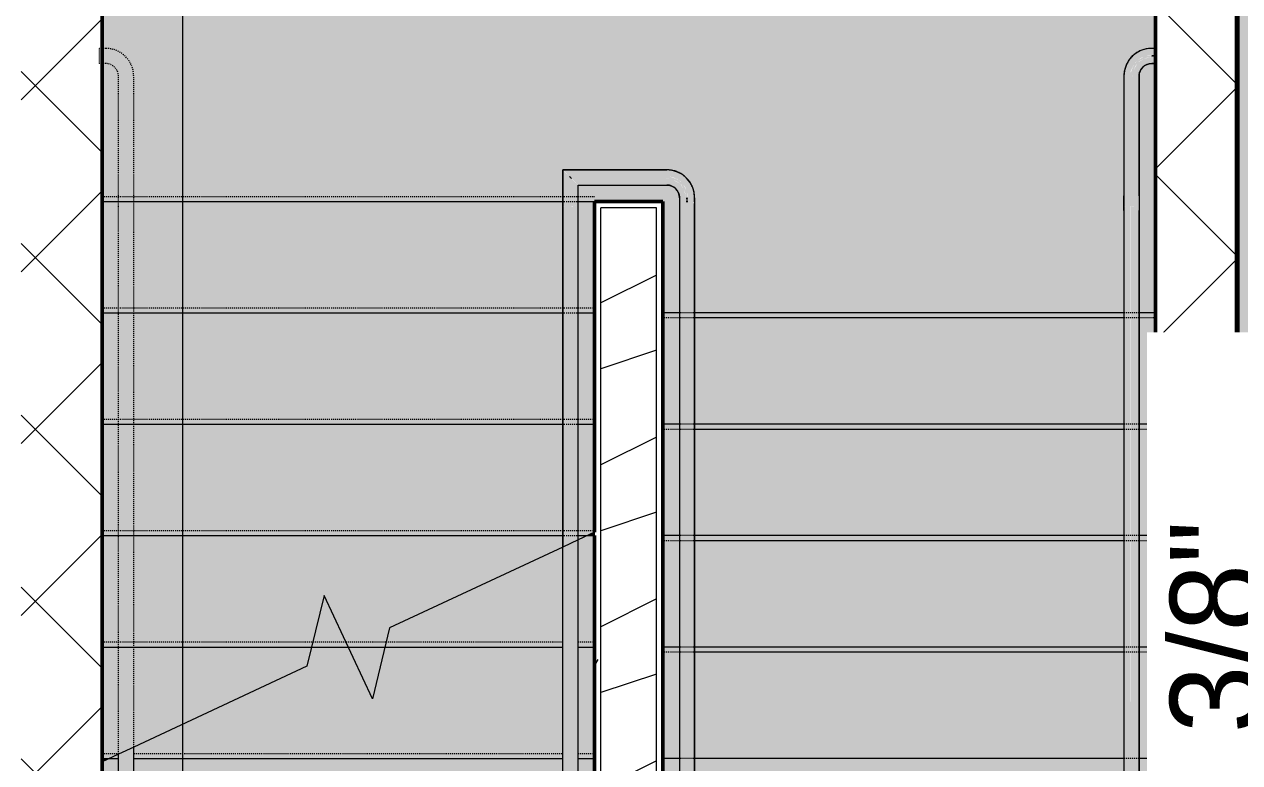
# Model space of a CAD drawing. Header units: inches. Extents: x -4218 to -1814, y 9706 to 12426.
# Drawn here: x -2640 to -2520, y 11973.8 to 12046.7 of the extents above; entities that cross this region are included whole.
import ezdxf

# ---------------------------------------------------------------- set-up
doc = ezdxf.new("R2010")
doc.units = ezdxf.units.IN
doc.header["$MEASUREMENT"] = 0
doc.linetypes.add('Overhead 1_16_', pattern=[0.101562, 0.0625, -0.039062])
for name, color, linetype, lineweight in [('0-1', 7, 'Continuous', 5), ('0-5', 7, 'Continuous', 9), ('A-ANNO-DIMS', 211, 'Continuous', 9), ('A-ANNO-DIMS-96', 211, 'Continuous', 9), ('A-FLOR-HRAL-1', 7, 'Continuous', 9), ('A-FLOR-HRAL-4', 7, 'Overhead 1_16_', 9), ('A-WALL', 113, 'Continuous', 13), ('A-WALL-11', 113, 'Continuous', 50), ('A-WALL-3', 250, 'Continuous', 50), ('A-WALL-4', 10, 'Continuous', 13), ('A-WALL-PATT-1', 7, 'Continuous', 9), ('A-WALL-PATT-2', 53, 'Continuous', 9), ('A-WALL-PATT-5', 45, 'Continuous', 9), ('A-WALL-PATT-6', 111, 'Continuous', 9), ('I-WALL-1', 250, 'Continuous', 50), ('S-STRS-1', 41, 'Continuous', 5), ('S-STRS-2', 21, 'Continuous', 5), ('S-STRS-3', 7, 'Continuous', 9), ('S-STRS-4', 7, 'Overhead 1_16_', 9), ('S-STRS-MBND-1', 7, 'Overhead 1_16_', 9), ('S-STRS-MBND-2', 7, 'Continuous', 9)]:
    doc.layers.add(name, color=color, linetype=linetype, lineweight=lineweight)
doc.styles.add('Century Gothic', font='ufonts.com_century-gothic.ttf', dxfattribs={"height": 9})
doc.dimstyles.new('OD__1_8__Tol__', dxfattribs={"dimscale": 12, "dimtxt": 9.397514, "dimasz": 1, "dimexe": 0.75, "dimexo": 0.5, "dimgap": 0.125, "dimtad": 1, "dimdec": 3, "dimrnd": 0.125, "dimzin": 3, "dimdsep": 46, "dimlunit": 4, "dimtxsty": 'Century Gothic', "dimblk1": 'OBLIQUE', "dimblk2": 'OBLIQUE', "dimsah": 1, "dimcen": 0.09, "dimdle": 0.75, "dimazin": 0, "dimtfac": 1, "dimtdec": 4, "dimtix": 1, "dimtmove": 0, "dimatfit": 3, "dimfxl": 1, "dimtvp": 1, "dimtfill": 1, "dimfrac": 2, "dimtolj": 1, "dimtzin": 0, "dimarcsym": 2})
pattern_1 = [(45, (0, 0), (-8.485281, 8.485281), []), (135, (0, 0), (-8.485281, -8.485281), [])]
pattern_2 = [(0, (0, 0), (30.72, 7.68), [1.267, -21.773, 1.267, -21.773, -122.88]), (0, (0, 0), (30.72, 7.68), [-46.08, 1.267, -44.813, 1.267, -21.773, -53.76]), (0, (0, 0), (30.72, 7.68), [-115.2, 1.267, -14.093, 1.267, -37.133]), (120, (11.52, 3.84), (-22.011075, 22.7643004), [1.267, -21.773, 1.267, -21.773, -122.88]), (120, (11.52, 3.84), (-22.011075, 22.7643004), [-46.08, 1.267, -44.813, 1.267, -21.773, -53.76]), (120, (11.52, 3.84), (-22.011075, 22.7643004), [-115.2, 1.267, -14.093, 1.267, -37.133]), (240, (15.36, 19.2), (-8.708925, -30.4443004), [1.267, -21.773, 1.267, -21.773, -122.88]), (240, (15.36, 19.2), (-8.708925, -30.4443004), [-46.08, 1.267, -44.813, 1.267, -21.773, -53.76]), (240, (15.36, 19.2), (-8.708925, -30.4443004), [-115.2, 1.267, -14.093, 1.267, -37.133])]

# ---------------------------------------------------------------- blocks, each defined once
blk = doc.blocks.new('Top Rail Type - Top Rail_Internal_-2384917-FLOOR PLAN - 2ND FLOOR')
at = {"layer": 'A-FLOR-HRAL-1'}
for points in [[(-2576.57, 12031.47), (-2576.57, 12031.66), (-2586.16, 12031.66), (-2585.98, 12031.47), (-2576.95, 12031.47)], [(-2585.98, 12029.76), (-2585.98, 12031.47), (-2586.16, 12031.62), (-2586.16, 12029.76), (-2586.07, 12029.76)], [(-2586.07, 12028.71), (-2585.7, 12028.76), (-2585.42, 12028.9), (-2585.32, 12029.1), (-2585.39, 12029.76), (-2586.82, 12029.76), (-2586.76, 12028.95), (-2586.6, 12028.82), (-2586.27, 12028.72), (-2586.17, 12028.71)], [(-2586.15, 11995.38), (-2586, 11995.46), (-2586, 12028.71), (-2585.32, 12028.72), (-2585.35, 12029), (-2585.54, 12028.82), (-2585.88, 12028.72), (-2586.27, 12028.72), (-2586.6, 12028.82), (-2586.8, 12029), (-2586.82, 12029.1), (-2586.8, 12028.71), (-2586.15, 12028.69), (-2586.15, 11995.77)], [(-2574.5, 12029.19), (-2574.49, 12029.56), (-2574.66, 12029.56), (-2574.65, 12029.19), (-2574.57, 12029.19)], [(-2574.5, 12018.18), (-2574.5, 12029.19), (-2574.65, 12029.15), (-2574.65, 12018.18), (-2574.57, 12018.19)], [(-2573.82, 11919.28), (-2573.85, 11919.67), (-2574.5, 11919.67), (-2574.5, 12018.18), (-2574.65, 12018.18), (-2574.65, 11919.67), (-2575.32, 11919.66), (-2575.3, 11919.38), (-2575.1, 11919.56), (-2574.77, 11919.66), (-2574.38, 11919.66), (-2574.04, 11919.56), (-2573.85, 11919.38)]]:
    blk.add_hatch(color=256, dxfattribs=at).paths.add_polyline_path(points, flags=0)
h = blk.add_hatch(color=256, dxfattribs=at)
h.paths.add_polyline_path([(-2574.66, 12029.56), (-2574.49, 12029.56), (-2574.52, 12030.1), (-2575.01, 12030.98), (-2575.03, 12030.99), (-2575.42, 12031.34), (-2575.57, 12031.39), (-2576.26, 12031.64), (-2576.57, 12031.64), (-2576.57, 12031.47), (-2575.77, 12031.26), (-2575.49, 12031.1), (-2575.32, 12030.98), (-2575.15, 12030.88), (-2574.88, 12030.35), (-2574.75, 12030.01), (-2574.72, 12029.81)], flags=0)
h.paths.add_polyline_path([(-2574.03, 12030.62), (-2574.59, 12031.46), (-2574.33, 12031.06), (-2574.1, 12030.71)], flags=0)
h.paths.add_polyline_path([(-2574.63, 12031.51), (-2575.08, 12031.84), (-2574.74, 12031.58)], flags=0)
for p, q in [((-2586.82, 12032.31), (-2586.82, 12029.76)), ((-2576.57, 12032.31), (-2586.82, 12032.31)), ((-2585.32, 12029.76), (-2585.32, 12030.81)), ((-2585.32, 12030.81), (-2576.57, 12030.81)), ((-2586.82, 12029.1), (-2586.82, 11995.07)), ((-2585.32, 11995.77), (-2585.32, 12029.1)), ((-2575.32, 12029.56), (-2575.32, 12029.17)), ((-2575.32, 12028.98), (-2575.32, 12017.8)), ((-2573.82, 12029.17), (-2573.82, 12029.56)), ((-2573.82, 12017.8), (-2573.82, 12028.98)), ((-2575.32, 12017.8), (-2575.32, 11919.28)), ((-2573.82, 11919.28), (-2573.82, 12017.8))]:
    blk.add_line(p, q, dxfattribs=at)
at = {"layer": 'A-FLOR-HRAL-1', "flags": 128}
for points in [[(-2573.82, 12029.56), (-2573.83, 12029.67), (-2573.83, 12029.78), (-2573.84, 12029.89), (-2573.86, 12030), (-2573.88, 12030.11), (-2573.9, 12030.22), (-2573.93, 12030.32), (-2573.96, 12030.43), (-2574, 12030.53), (-2574.04, 12030.64), (-2574.09, 12030.74), (-2574.13, 12030.83), (-2574.19, 12030.93), (-2574.24, 12031.03), (-2574.3, 12031.12), (-2574.37, 12031.21), (-2574.44, 12031.29), (-2574.51, 12031.38), (-2574.58, 12031.46), (-2574.66, 12031.54), (-2574.74, 12031.61), (-2574.82, 12031.68), (-2574.91, 12031.75), (-2575, 12031.82), (-2575.09, 12031.88), (-2575.18, 12031.94), (-2575.28, 12031.99), (-2575.38, 12032.04), (-2575.48, 12032.09), (-2575.58, 12032.13), (-2575.68, 12032.17), (-2575.79, 12032.2), (-2575.89, 12032.23), (-2576, 12032.25), (-2576.11, 12032.27), (-2576.22, 12032.29), (-2576.32, 12032.3), (-2576.43, 12032.31), (-2576.54, 12032.31), (-2576.57, 12032.31)], [(-2576.57, 12030.81), (-2576.52, 12030.81), (-2576.47, 12030.81), (-2576.42, 12030.81), (-2576.37, 12030.8), (-2576.33, 12030.79), (-2576.28, 12030.78), (-2576.23, 12030.77), (-2576.18, 12030.75), (-2576.13, 12030.73), (-2576.09, 12030.72), (-2576.04, 12030.7), (-2576, 12030.67), (-2575.95, 12030.65), (-2575.91, 12030.62), (-2575.87, 12030.6), (-2575.83, 12030.57), (-2575.79, 12030.54), (-2575.75, 12030.5), (-2575.71, 12030.47), (-2575.68, 12030.44), (-2575.64, 12030.4), (-2575.61, 12030.36), (-2575.58, 12030.32), (-2575.55, 12030.28), (-2575.52, 12030.24), (-2575.5, 12030.2), (-2575.47, 12030.15), (-2575.45, 12030.11), (-2575.43, 12030.06), (-2575.41, 12030.02), (-2575.39, 12029.97), (-2575.38, 12029.92), (-2575.36, 12029.87), (-2575.35, 12029.83), (-2575.34, 12029.78), (-2575.33, 12029.73), (-2575.33, 12029.68), (-2575.33, 12029.63), (-2575.32, 12029.58), (-2575.32, 12029.56)], [(-2586.82, 12029.76), (-2586.82, 12029.71), (-2586.82, 12029.66), (-2586.82, 12029.61), (-2586.82, 12029.56), (-2586.82, 12029.51), (-2586.82, 12029.46), (-2586.82, 12029.41), (-2586.82, 12029.36), (-2586.82, 12029.32), (-2586.82, 12029.27), (-2586.82, 12029.23), (-2586.82, 12029.18), (-2586.82, 12029.14), (-2586.82, 12029.1)], [(-2585.32, 12029.1), (-2585.32, 12029.14), (-2585.32, 12029.19), (-2585.32, 12029.23), (-2585.32, 12029.28), (-2585.32, 12029.32), (-2585.32, 12029.37), (-2585.32, 12029.42), (-2585.32, 12029.47), (-2585.32, 12029.52), (-2585.32, 12029.57), (-2585.32, 12029.62), (-2585.32, 12029.67), (-2585.32, 12029.72), (-2585.32, 12029.76)]]:
    blk.add_lwpolyline(points, dxfattribs=at)
at = {"layer": 'A-FLOR-HRAL-1'}
blk.add_open_spline([(-2585.98, 12031.47), (-2586, 12031.49), (-2586.03, 12031.52), (-2586.07, 12031.56), (-2586.12, 12031.61), (-2586.15, 12031.64), (-2586.17, 12031.66)], degree=3, knots=[0.46086968, 0.46086968, 0.46086968, 0.46086968, 0.47916667, 0.5, 0.52083333, 0.53913032, 0.53913032, 0.53913032, 0.53913032], dxfattribs=at)
blk.add_open_spline([(-2574.65, 12029.19), (-2574.63, 12029.19), (-2574.57, 12029.19), (-2574.52, 12029.19), (-2574.5, 12029.19)], degree=3, dxfattribs=at)
blk = doc.blocks.new('Top Rail Type - Top Rail_Internal_-V247-FLOOR PLAN - 2ND FLOOR')
at = {"layer": 'A-FLOR-HRAL-1'}
h = blk.add_hatch(color=256, dxfattribs=at)
h.paths.add_polyline_path([(-2583.7, 12030.81), (-2576.57, 12030.81), (-2576.57, 12031.47), (-2585.98, 12031.47), (-2585.32, 12030.81)], flags=0)
h.paths.add_polyline_path([(-2586.07, 12031.66), (-2576.57, 12031.66), (-2576.57, 12032.31), (-2586.82, 12032.31), (-2586.16, 12031.66)], flags=0)
h = blk.add_hatch(color=256, dxfattribs=at)
h.paths.add_polyline_path([(-2586.17, 12029.76), (-2586.16, 12029.76), (-2586.16, 12031.66), (-2586.82, 12032.27), (-2586.82, 12029.76), (-2586.21, 12029.76)], flags=0)
h.paths.add_polyline_path([(-2585.32, 12029.76), (-2585.32, 12030.81), (-2585.98, 12031.44), (-2585.98, 12029.76)], flags=0)
h = blk.add_hatch(color=256, dxfattribs=at)
h.paths.add_polyline_path([(-2573.82, 12029.56), (-2574.03, 12030.62), (-2574.63, 12031.51), (-2575.55, 12032.11), (-2576.57, 12032.31), (-2576.57, 12031.64), (-2576.04, 12031.62), (-2575.55, 12031.39), (-2575.55, 12031.43), (-2575.23, 12031.2), (-2574.77, 12030.64), (-2574.68, 12030.42), (-2574.49, 12029.98), (-2574.49, 12029.56), (-2573.96, 12029.56)], flags=0)
h.paths.add_polyline_path([(-2574.77, 12029.56), (-2574.66, 12029.56), (-2574.88, 12030.35), (-2575.22, 12030.92), (-2576.05, 12031.38), (-2576.28, 12031.41), (-2576.57, 12031.44), (-2576.57, 12030.81), (-2575.95, 12030.65), (-2575.49, 12030.19), (-2575.32, 12029.56)], flags=0)
h = blk.add_hatch(color=256, dxfattribs=at)
h.paths.add_polyline_path([(-2586.82, 11995.07), (-2586.15, 11995.38), (-2586.17, 12028.71), (-2586.82, 12028.69), (-2586.82, 11995.77)], flags=0)
h.paths.add_polyline_path([(-2586, 11995.46), (-2585.32, 11995.77), (-2585.32, 12028.71), (-2586, 12028.69), (-2586, 11995.77)], flags=0)
h = blk.add_hatch(color=256, dxfattribs=at)
h.paths.add_polyline_path([(-2575.32, 12029.19), (-2574.66, 12029.19), (-2574.66, 12029.56), (-2575.32, 12029.56)], flags=0)
h.paths.add_polyline_path([(-2574.38, 12029.19), (-2573.82, 12029.19), (-2573.82, 12029.56), (-2574.49, 12029.56), (-2574.48, 12029.19)], flags=0)
h = blk.add_hatch(color=256, dxfattribs=at)
h.paths.add_polyline_path([(-2574.65, 11919.67), (-2574.65, 12029.19), (-2575.32, 12029.19), (-2575.32, 11919.67), (-2574.66, 11919.67)], flags=0)
h.paths.add_polyline_path([(-2574.48, 11919.67), (-2573.82, 11919.67), (-2573.82, 12029.19), (-2574.5, 12029.19), (-2574.5, 11919.67)], flags=0)
for p, q in [((-2586.82, 12032.31), (-2576.57, 12032.31)), ((-2586.82, 12029.76), (-2586.82, 12032.31)), ((-2585.32, 12030.81), (-2576.57, 12030.81)), ((-2585.32, 12029.76), (-2585.32, 12030.81)), ((-2586.82, 12028.71), (-2586.82, 12029.76)), ((-2586.82, 11995.07), (-2586.82, 12028.71)), ((-2585.32, 12028.71), (-2585.32, 12029.76)), ((-2585.32, 11995.77), (-2585.32, 12028.71)), ((-2575.32, 12029.56), (-2575.32, 12029.19)), ((-2575.32, 12029.19), (-2575.32, 11919.67)), ((-2573.82, 12029.56), (-2573.82, 12029.19)), ((-2573.82, 12029.19), (-2573.82, 11919.67))]:
    blk.add_line(p, q, dxfattribs=at)
for radius in [2.75, 1.25]:
    blk.add_arc((-2576.57, 12029.56), radius, 360, 90, dxfattribs=at)
blk = doc.blocks.new('Top Rail Type - Top Rail_Internal_-V250-FLOOR PLAN - 2ND FLOOR')
at = {"layer": 'A-FLOR-HRAL-1'}
blk.add_hatch(color=256, dxfattribs=at).paths.add_polyline_path([(-2586.82, 11919.68), (-2586.15, 11919.68), (-2586.17, 11938.21), (-2585.97, 11938.19), (-2586, 11920.21), (-2585.98, 11919.68), (-2585.32, 11919.68), (-2585.32, 11995.77), (-2586.82, 11995.07), (-2586.82, 11928.15)], flags=0)
for p, q in [((-2585.32, 11995.77), (-2586.82, 11995.07)), ((-2586.82, 11919.68), (-2586.82, 11995.07)), ((-2585.32, 11919.68), (-2585.32, 11995.77))]:
    blk.add_line(p, q, dxfattribs=at)
at = {"layer": 'A-FLOR-HRAL-4'}
for p, q in [((-2586.82, 12032.31), (-2576.57, 12032.31)), ((-2586.82, 12029.77), (-2586.82, 12032.31)), ((-2585.32, 12030.81), (-2576.57, 12030.81)), ((-2585.32, 12029.77), (-2585.32, 12030.81)), ((-2586.82, 12028.7), (-2586.82, 12029.77)), ((-2586.82, 11995.07), (-2586.82, 12028.7)), ((-2585.32, 12028.7), (-2585.32, 12029.77)), ((-2585.32, 11995.77), (-2585.32, 12028.7)), ((-2575.32, 12029.56), (-2575.32, 12029.19)), ((-2575.32, 12029.19), (-2575.32, 11930.68)), ((-2573.82, 12029.56), (-2573.82, 12029.19)), ((-2573.82, 12029.19), (-2573.82, 11930.68))]:
    blk.add_line(p, q, dxfattribs=at)
for radius in [2.75, 1.25]:
    blk.add_arc((-2576.57, 12029.56), radius, 0, 90, dxfattribs=at)
blk = doc.blocks.new('Top Rail Type - Top Rail_Internal_-V251-FLOOR PLAN - 2ND FLOOR')
at = {"layer": 'A-FLOR-HRAL-1'}
blk.add_hatch(color=256, dxfattribs=at).paths.add_polyline_path([(-2630.05, 11919.68), (-2630.03, 11919.69), (-2630.05, 11938.21), (-2629.84, 11938.19), (-2629.87, 11920.21), (-2629.85, 11919.68), (-2629.2, 11919.68), (-2629.2, 11975.31), (-2630.7, 11974.61), (-2630.7, 11919.68), (-2630.07, 11919.68)], flags=0)
for p, q in [((-2629.2, 11975.31), (-2630.7, 11974.61)), ((-2629.2, 11919.68), (-2629.2, 11975.31)), ((-2630.7, 11919.68), (-2630.7, 11974.61))]:
    blk.add_line(p, q, dxfattribs=at)
at = {"layer": 'A-FLOR-HRAL-4'}
for p, q in [((-2632.57, 12042.81), (-2632.57, 12044.31)), ((-2631.95, 12044.31), (-2632.57, 12044.31)), ((-2631.95, 12042.81), (-2632.57, 12042.81)), ((-2630.7, 12029.77), (-2630.7, 12041.56)), ((-2629.2, 12029.77), (-2629.2, 12041.56)), ((-2630.7, 12028.7), (-2630.7, 12029.77)), ((-2630.7, 11974.61), (-2630.7, 12028.7)), ((-2629.2, 12028.7), (-2629.2, 12029.77)), ((-2629.2, 11975.31), (-2629.2, 12028.7))]:
    blk.add_line(p, q, dxfattribs=at)
for radius in [2.75, 1.25]:
    blk.add_arc((-2631.95, 12041.56), radius, 0, 90, dxfattribs=at)
blk = doc.blocks.new('Top Rail Type - Top Rail_Internal_-2372787-FLOOR PLAN - 2ND FLOOR')
at = {"layer": 'A-FLOR-HRAL-1'}
for points in [[(-2530.7, 12041.56), (-2530.61, 12041.56), (-2530.4, 12042.37), (-2530.29, 12042.59), (-2530.17, 12042.73), (-2529.95, 12043.02), (-2529.49, 12043.26), (-2529.14, 12043.39), (-2528.93, 12043.42), (-2528.7, 12043.51), (-2528.7, 12043.64), (-2529.23, 12043.62), (-2530.11, 12043.12), (-2530.12, 12043.1), (-2530.48, 12042.71), (-2530.51, 12042.59), (-2530.78, 12041.88), (-2530.78, 12041.56)], [(-2528.7, 12043.47), (-2528.32, 12043.51), (-2528.33, 12043.64), (-2528.7, 12043.64), (-2528.7, 12043.51)], [(-2530.7, 12029.76), (-2530.61, 12029.76), (-2530.61, 12041.56), (-2530.79, 12041.56), (-2530.79, 12029.76)], [(-2530.62, 12028.7), (-2530.6, 12028.71), (-2529.95, 12028.71), (-2529.97, 12029.76), (-2531.45, 12029.76), (-2531.41, 12028.71), (-2530.7, 12028.71)], [(-2531.45, 11919.28), (-2531.42, 11919.38), (-2531.23, 11919.56), (-2530.89, 11919.66), (-2530.5, 11919.66), (-2530.17, 11919.56), (-2529.97, 11919.38), (-2529.95, 11919.28), (-2529.97, 11919.67), (-2530.62, 11919.67), (-2530.62, 12028.7), (-2530.78, 12028.69), (-2530.78, 11919.67), (-2531.45, 11919.66), (-2531.45, 11919.38)]]:
    blk.add_hatch(color=256, dxfattribs=at).paths.add_polyline_path(points, flags=0)
for p, q in [((-2528.32, 12044.31), (-2528.7, 12044.31)), ((-2528.7, 12042.81), (-2528.32, 12042.81)), ((-2531.45, 12041.56), (-2531.45, 12029.76)), ((-2529.95, 12029.76), (-2529.95, 12041.56)), ((-2531.45, 12028.31), (-2531.45, 11919.28)), ((-2529.95, 11919.28), (-2529.95, 12028.31))]:
    blk.add_line(p, q, dxfattribs=at)
at = {"layer": 'A-FLOR-HRAL-1', "flags": 128}
for points in [[(-2528.7, 12044.31), (-2528.81, 12044.31), (-2528.92, 12044.31), (-2529.03, 12044.29), (-2529.14, 12044.28), (-2529.25, 12044.26), (-2529.35, 12044.24), (-2529.46, 12044.21), (-2529.56, 12044.17), (-2529.67, 12044.14), (-2529.77, 12044.1), (-2529.87, 12044.05), (-2529.97, 12044), (-2530.07, 12043.95), (-2530.16, 12043.89), (-2530.25, 12043.83), (-2530.34, 12043.77), (-2530.43, 12043.7), (-2530.51, 12043.63), (-2530.59, 12043.56), (-2530.67, 12043.48), (-2530.75, 12043.4), (-2530.82, 12043.32), (-2530.89, 12043.23), (-2530.95, 12043.14), (-2531.01, 12043.05), (-2531.07, 12042.96), (-2531.12, 12042.86), (-2531.17, 12042.76), (-2531.22, 12042.66), (-2531.26, 12042.56), (-2531.3, 12042.46), (-2531.33, 12042.35), (-2531.36, 12042.25), (-2531.39, 12042.14), (-2531.41, 12042.03), (-2531.43, 12041.92), (-2531.44, 12041.81), (-2531.45, 12041.7), (-2531.45, 12041.59), (-2531.45, 12041.56)], [(-2529.95, 12041.56), (-2529.95, 12041.61), (-2529.94, 12041.66), (-2529.94, 12041.71), (-2529.93, 12041.76), (-2529.92, 12041.81), (-2529.91, 12041.86), (-2529.9, 12041.91), (-2529.89, 12041.96), (-2529.87, 12042), (-2529.85, 12042.05), (-2529.83, 12042.1), (-2529.81, 12042.14), (-2529.78, 12042.19), (-2529.76, 12042.23), (-2529.73, 12042.27), (-2529.7, 12042.31), (-2529.67, 12042.35), (-2529.64, 12042.39), (-2529.6, 12042.43), (-2529.57, 12042.46), (-2529.53, 12042.5), (-2529.5, 12042.53), (-2529.46, 12042.56), (-2529.42, 12042.59), (-2529.37, 12042.62), (-2529.33, 12042.64), (-2529.29, 12042.67), (-2529.24, 12042.69), (-2529.2, 12042.71), (-2529.15, 12042.73), (-2529.1, 12042.75), (-2529.06, 12042.76), (-2529.01, 12042.78), (-2528.96, 12042.79), (-2528.91, 12042.8), (-2528.86, 12042.8), (-2528.81, 12042.81), (-2528.76, 12042.81), (-2528.71, 12042.81), (-2528.7, 12042.81)], [(-2531.45, 12028.31), (-2531.45, 12028.41), (-2531.45, 12028.5), (-2531.45, 12028.6), (-2531.45, 12028.7), (-2531.45, 12028.81), (-2531.45, 12028.91), (-2531.45, 12029.01), (-2531.45, 12029.12), (-2531.45, 12029.23), (-2531.45, 12029.34), (-2531.45, 12029.45), (-2531.45, 12029.56), (-2531.45, 12029.67), (-2531.45, 12029.76)], [(-2529.95, 12029.76), (-2529.95, 12029.65), (-2529.95, 12029.54), (-2529.95, 12029.43), (-2529.95, 12029.32), (-2529.95, 12029.21), (-2529.95, 12029.1), (-2529.95, 12029), (-2529.95, 12028.89), (-2529.95, 12028.79), (-2529.95, 12028.69), (-2529.95, 12028.59), (-2529.95, 12028.49), (-2529.95, 12028.39), (-2529.95, 12028.31)]]:
    blk.add_lwpolyline(points, dxfattribs=at)
blk = doc.blocks.new('Top Rail Type - Top Rail_Internal_-V256-FLOOR PLAN - 2ND FLOOR')
at = {"layer": 'A-FLOR-HRAL-1'}
h = blk.add_hatch(color=256, dxfattribs=at)
h.paths.add_polyline_path([(-2531.45, 12041.56), (-2530.78, 12041.56), (-2530.76, 12042.09), (-2530.51, 12042.59), (-2530.56, 12042.59), (-2530.3, 12042.93), (-2529.78, 12043.37), (-2529.55, 12043.45), (-2529.14, 12043.64), (-2528.7, 12043.64), (-2528.7, 12044.31), (-2529.75, 12044.11), (-2530.7, 12043.43), (-2531.24, 12042.62), (-2531.42, 12041.69)], flags=0)
h.paths.add_polyline_path([(-2529.95, 12041.56), (-2529.78, 12042.19), (-2529.32, 12042.65), (-2528.7, 12042.81), (-2528.7, 12043.47), (-2529.49, 12043.26), (-2530.05, 12042.92), (-2530.5, 12042.12), (-2530.54, 12041.97), (-2530.57, 12041.74), (-2530.57, 12041.56), (-2529.97, 12041.56)], flags=0)
h = blk.add_hatch(color=256, dxfattribs=at)
h.paths.add_polyline_path([(-2528.7, 12042.81), (-2528.32, 12042.81), (-2528.32, 12043.47), (-2528.7, 12043.47), (-2528.7, 12043.27)], flags=0)
h.paths.add_polyline_path([(-2528.7, 12043.64), (-2528.32, 12043.65), (-2528.32, 12044.31), (-2528.7, 12044.31), (-2528.7, 12043.77)], flags=0)
h = blk.add_hatch(color=256, dxfattribs=at)
h.paths.add_polyline_path([(-2531.45, 12029.76), (-2530.79, 12029.76), (-2530.79, 12041.56), (-2531.45, 12041.56), (-2531.45, 12038.75)], flags=0)
h.paths.add_polyline_path([(-2529.95, 12029.76), (-2529.95, 12041.56), (-2530.61, 12041.56), (-2530.6, 12029.76), (-2530.5, 12029.76)], flags=0)
h = blk.add_hatch(color=256, dxfattribs=at)
h.paths.add_polyline_path([(-2529.95, 11919.67), (-2529.95, 12028.71), (-2530.62, 12028.69), (-2530.6, 11919.67)], flags=0)
h.paths.add_polyline_path([(-2530.78, 11919.67), (-2530.78, 11919.67), (-2530.8, 12028.71), (-2531.45, 12028.69), (-2531.45, 11919.67), (-2530.79, 11919.67)], flags=0)
for p, q in [((-2528.32, 12044.31), (-2528.7, 12044.31)), ((-2528.32, 12042.81), (-2528.7, 12042.81)), ((-2531.45, 12041.56), (-2531.45, 12029.76)), ((-2529.95, 12041.56), (-2529.95, 12029.76)), ((-2531.45, 12029.76), (-2531.45, 12028.71)), ((-2531.45, 12028.71), (-2531.45, 11919.67)), ((-2529.95, 12029.76), (-2529.95, 12028.71)), ((-2529.95, 12028.71), (-2529.95, 11919.67))]:
    blk.add_line(p, q, dxfattribs=at)
for radius in [2.75, 1.25]:
    blk.add_arc((-2528.7, 12041.56), radius, 90, 180, dxfattribs=at)
blk = doc.blocks.new('CTR - 1st Phase -Stairs _ Elevators_rvt-1-FLOOR PLAN - 2ND FLOOR')
at = {"layer": 'A-WALL-PATT-1'}
h = blk.add_hatch(dxfattribs=at)
h.set_pattern_fill('FP_1', color=256, style=0, pattern_type=2)
h.set_pattern_definition(pattern_2)
h.paths.add_polyline_path([(-2583.7, 11907.56), (-2583.07, 11907.56), (-2583.07, 12029.19), (-2583.7, 12029.19), (-2583.7, 11908.04)], flags=0)
h = blk.add_hatch(dxfattribs=at)
h.set_pattern_fill('FP_1', color=256, style=0, pattern_type=2)
h.set_pattern_definition(pattern_2)
h.paths.add_polyline_path([(-2583.07, 11907.56), (-2576.95, 11907.56), (-2576.95, 12029.19), (-2583.07, 12029.19), (-2583.07, 12028.56), (-2577.57, 12028.56), (-2577.57, 11908.19), (-2583.07, 11908.19), (-2583.07, 11908.04)], flags=0)
at = {"layer": 'A-WALL-PATT-2'}
h = blk.add_hatch(dxfattribs=at)
h.set_pattern_fill('FP_48', color=256, style=0, pattern_type=2)
h.set_pattern_definition([(216.87, (6.397, 15.994), (47.98094286, 31.9870857), [7.997, -71.971]), (206.565, (15.994, 11.196), (-15.993714, -15.9941327), [17.881, -17.881]), (198.435, (15.994, 3.199), (-31.9867405, -15.9938803), [10.115, -40.461])])
h.paths.add_polyline_path([(-2583.07, 11908.19), (-2577.57, 11908.19), (-2577.57, 12028.56), (-2583.07, 12028.56), (-2583.07, 11917.56)], flags=0)
at = {"layer": 'A-WALL-PATT-5'}
h = blk.add_hatch(dxfattribs=at)
h.set_pattern_fill('FP_47', color=256, style=0, pattern_type=2)
h.set_pattern_definition(pattern_1)
h.paths.add_polyline_path([(-2640.32, 11845.19), (-2632.32, 11845.19), (-2632.32, 12085.19), (-2640.32, 12085.19), (-2640.32, 11877.88)], flags=0)
h = blk.add_hatch(dxfattribs=at)
h.set_pattern_fill('FP_47', color=256, style=0, pattern_type=2)
h.set_pattern_definition(pattern_1)
h.paths.add_polyline_path([(-2528.32, 11845.19), (-2520.32, 11845.19), (-2520.32, 12077.19), (-2528.32, 12077.19), (-2528.32, 11877.88)], flags=0)
at = {"layer": 'S-STRS-1'}
h = blk.add_hatch(color=256, dxfattribs=at)
h.paths.add_polyline_path([(-2552.45, 12018.19), (-2531.45, 12018.19), (-2531.42, 12041.69), (-2531.18, 12042.71), (-2530.68, 12043.46), (-2530.49, 12043.64), (-2530.2, 12043.83), (-2529.65, 12044.13), (-2528.7, 12044.31), (-2528.32, 12044.35), (-2528.32, 12077.19), (-2632.32, 12077.19), (-2632.32, 12029.19), (-2586.82, 12029.19), (-2586.82, 12029.76), (-2586.8, 12032.31), (-2576.45, 12032.29), (-2575.42, 12032.05), (-2574.72, 12031.58), (-2574.55, 12031.41), (-2574.31, 12031.06), (-2574.01, 12030.52), (-2573.82, 12029.56), (-2573.82, 12018.19), (-2569.33, 12018.19)], flags=0)
h.paths.add_polyline_path([(-2529.95, 12018.19), (-2528.32, 12018.19), (-2528.32, 12042.81), (-2528.86, 12042.77), (-2529.38, 12042.59), (-2529.8, 12042.11), (-2529.95, 12041.56), (-2529.95, 12018.56)], flags=0)
h.paths.add_polyline_path([(-2575.32, 12018.19), (-2575.37, 12029.73), (-2575.55, 12030.25), (-2576.03, 12030.67), (-2576.57, 12030.81), (-2585.32, 12030.79), (-2585.32, 12029.19), (-2576.95, 12029.19), (-2576.95, 12018.19)], flags=0)
at = {"layer": 'S-STRS-2'}
h = blk.add_hatch(color=256, dxfattribs=at)
h.paths.add_polyline_path([(-2586.82, 12018.19), (-2586.85, 12029.19), (-2632.32, 12029.19), (-2632.32, 12018.19), (-2590.76, 12018.19)], flags=0)
h.paths.add_polyline_path([(-2583.7, 12018.19), (-2583.7, 12029.19), (-2585.33, 12029.19), (-2585.32, 12028.56), (-2585.32, 12018.19)], flags=0)
h = blk.add_hatch(color=256, dxfattribs=at)
h.paths.add_polyline_path([(-2619.98, 12007.19), (-2586.82, 12007.19), (-2586.82, 12018.19), (-2632.32, 12018.19), (-2632.32, 12007.19)], flags=0)
h.paths.add_polyline_path([(-2585.32, 12007.19), (-2583.7, 12007.19), (-2583.7, 12018.19), (-2585.32, 12018.19), (-2585.32, 12008.58)], flags=0)
h = blk.add_hatch(color=256, dxfattribs=at)
h.paths.add_polyline_path([(-2576.95, 12007.19), (-2575.32, 12007.19), (-2575.32, 12018.19), (-2576.95, 12018.19), (-2576.95, 12008.58)], flags=0)
h.paths.add_polyline_path([(-2528.32, 12007.19), (-2528.32, 12018.19), (-2529.95, 12018.19), (-2529.95, 12007.19)], flags=0)
h.paths.add_polyline_path([(-2573.82, 12007.19), (-2531.45, 12007.19), (-2531.45, 12018.19), (-2573.82, 12018.19), (-2573.82, 12008.58)], flags=0)
h = blk.add_hatch(color=256, dxfattribs=at)
h.paths.add_polyline_path([(-2632.32, 11996.19), (-2586.82, 11996.19), (-2586.82, 12007.19), (-2632.32, 12007.19), (-2632.32, 11998.53)], flags=0)
h.paths.add_polyline_path([(-2584.42, 11996.19), (-2583.7, 11996.53), (-2583.7, 12007.19), (-2585.32, 12007.19), (-2585.32, 11996.19)], flags=0)
h = blk.add_hatch(color=256, dxfattribs=at)
h.paths.add_polyline_path([(-2576.95, 11996.19), (-2575.32, 11996.19), (-2575.32, 12007.19), (-2576.95, 12007.19), (-2576.95, 11998.53)], flags=0)
h.paths.add_polyline_path([(-2529.95, 11996.19), (-2528.32, 11996.19), (-2528.32, 12007.19), (-2529.95, 12007.19), (-2529.95, 11998.53)], flags=0)
h.paths.add_polyline_path([(-2531.45, 11996.19), (-2531.45, 12007.19), (-2573.82, 12007.19), (-2573.82, 11996.19), (-2539.49, 11996.19)], flags=0)
for points in [[(-2583.7, 11996.19), (-2583.7, 11996.53), (-2584.42, 11996.19)], [(-2632.32, 11973.85), (-2631.6, 11974.19), (-2632.32, 11974.19), (-2632.32, 11974.03)]]:
    blk.add_hatch(color=256, dxfattribs=at).paths.add_polyline_path(points, flags=0)
h = blk.add_hatch(color=256, dxfattribs=at)
h.paths.add_polyline_path([(-2605.63, 11985.19), (-2604.4, 11985.19), (-2603.93, 11987.09), (-2586.82, 11995.07), (-2586.82, 11996.19), (-2632.32, 11996.19), (-2632.32, 11985.19), (-2611.63, 11985.19), (-2610.39, 11990.29), (-2608.01, 11985.19)], flags=0)
h.paths.add_polyline_path([(-2585.32, 11995.77), (-2584.42, 11996.19), (-2585.32, 11996.19)], flags=0)
h = blk.add_hatch(color=256, dxfattribs=at)
h.paths.add_polyline_path([(-2611.63, 11985.19), (-2608.01, 11985.19), (-2610.39, 11990.29)], flags=0)
h.paths.add_polyline_path([(-2603.93, 11985.19), (-2586.82, 11985.19), (-2586.82, 11995.07), (-2603.93, 11987.09), (-2604.4, 11985.19)], flags=0)
h.paths.add_polyline_path([(-2585.32, 11985.19), (-2583.7, 11985.19), (-2583.7, 11996.19), (-2584.42, 11996.19), (-2585.32, 11995.77), (-2585.32, 11985.34)], flags=0)
h = blk.add_hatch(color=256, dxfattribs=at)
h.paths.add_polyline_path([(-2569.33, 11985.19), (-2531.45, 11985.19), (-2531.45, 11996.19), (-2573.82, 11996.19), (-2573.82, 11985.19)], flags=0)
h.paths.add_polyline_path([(-2575.32, 11985.19), (-2575.32, 11996.19), (-2576.95, 11996.19), (-2576.95, 11985.19)], flags=0)
h.paths.add_polyline_path([(-2528.32, 11985.19), (-2528.32, 11996.19), (-2529.95, 11996.19), (-2529.95, 11985.19)], flags=0)
h = blk.add_hatch(color=256, dxfattribs=at)
h.paths.add_polyline_path([(-2631.6, 11974.19), (-2612.09, 11983.29), (-2611.63, 11985.19), (-2632.32, 11985.19), (-2632.32, 11974.19)], flags=0)
h.paths.add_polyline_path([(-2605.63, 11980.09), (-2604.4, 11985.19), (-2608.01, 11985.19), (-2607.12, 11983.29)], flags=0)
h = blk.add_hatch(color=256, dxfattribs=at)
h.paths.add_polyline_path([(-2619.98, 11974.19), (-2586.82, 11974.19), (-2586.82, 11985.19), (-2604.4, 11985.19), (-2605.63, 11980.09), (-2608.01, 11985.19), (-2611.63, 11985.19), (-2612.09, 11983.29), (-2629.2, 11975.31), (-2629.2, 11974.19)], flags=0)
h.paths.add_polyline_path([(-2583.7, 11974.19), (-2583.7, 11985.19), (-2585.32, 11985.19), (-2585.32, 11974.19)], flags=0)
h.paths.add_polyline_path([(-2631.6, 11974.19), (-2630.7, 11974.19), (-2630.7, 11974.61)], flags=0)
h = blk.add_hatch(color=256, dxfattribs=at)
h.paths.add_polyline_path([(-2576.95, 11974.19), (-2575.32, 11974.19), (-2575.32, 11985.19), (-2576.95, 11985.19), (-2576.95, 11978.42)], flags=0)
h.paths.add_polyline_path([(-2573.82, 11974.19), (-2531.45, 11974.19), (-2531.45, 11985.19), (-2573.82, 11985.19), (-2573.82, 11978.42)], flags=0)
h.paths.add_polyline_path([(-2528.32, 11974.19), (-2528.32, 11985.19), (-2529.95, 11985.19), (-2529.95, 11974.19)], flags=0)
h = blk.add_hatch(color=256, dxfattribs=at)
h.paths.add_polyline_path([(-2632.32, 11963.19), (-2630.7, 11963.19), (-2630.7, 11974.19), (-2631.6, 11974.19), (-2632.32, 11973.85)], flags=0)
h.paths.add_polyline_path([(-2619.98, 11963.19), (-2586.82, 11963.19), (-2586.82, 11974.19), (-2629.2, 11974.19), (-2629.2, 11963.19)], flags=0)
h.paths.add_polyline_path([(-2583.7, 11963.19), (-2583.7, 11974.19), (-2585.32, 11974.19), (-2585.32, 11963.19)], flags=0)
h = blk.add_hatch(color=256, dxfattribs=at)
h.paths.add_polyline_path([(-2569.33, 11963.19), (-2531.45, 11963.19), (-2531.45, 11974.19), (-2573.82, 11974.19), (-2573.82, 11963.19)], flags=0)
h.paths.add_polyline_path([(-2575.32, 11963.19), (-2575.32, 11974.19), (-2576.95, 11974.19), (-2576.95, 11963.19)], flags=0)
h.paths.add_polyline_path([(-2528.32, 11963.19), (-2528.32, 11974.19), (-2529.95, 11974.19), (-2529.95, 11963.19)], flags=0)
at = {"layer": 'A-WALL-3'}
for p, q in [((-2632.32, 11845.19), (-2632.32, 12077.19)), ((-2528.32, 12077.19), (-2528.32, 11845.19)), ((-2520.32, 11845.19), (-2520.32, 12077.19))]:
    blk.add_line(p, q, dxfattribs=at)
at = {"layer": 'A-WALL-4'}
for p, q in [((-2583.07, 11908.19), (-2583.07, 12028.56)), ((-2577.57, 12028.56), (-2583.07, 12028.56)), ((-2577.57, 11908.19), (-2577.57, 12028.56))]:
    blk.add_line(p, q, dxfattribs=at)
at = {"layer": 'I-WALL-1'}
for p, q in [((-2583.7, 12029.19), (-2583.7, 11996.53)), ((-2583.07, 12029.19), (-2583.7, 12029.19)), ((-2577.57, 12029.19), (-2583.07, 12029.19)), ((-2576.95, 12029.19), (-2577.57, 12029.19)), ((-2576.95, 11907.56), (-2576.95, 12029.19)), ((-2583.7, 11996.19), (-2583.7, 11907.56))]:
    blk.add_line(p, q, dxfattribs=at)
at = {"layer": 'S-STRS-3'}
for p, q in [((-2632.32, 12029.19), (-2586.82, 12029.19)), ((-2585.33, 12029.19), (-2583.7, 12029.19)), ((-2632.32, 12018.19), (-2586.82, 12018.19)), ((-2585.32, 12018.19), (-2583.7, 12018.19)), ((-2575.32, 12018.19), (-2576.95, 12018.19)), ((-2531.45, 12018.19), (-2573.82, 12018.19)), ((-2528.32, 12018.19), (-2529.95, 12018.19)), ((-2632.32, 12007.19), (-2586.82, 12007.19)), ((-2585.32, 12007.19), (-2583.7, 12007.19)), ((-2575.32, 12007.19), (-2576.95, 12007.19)), ((-2531.45, 12007.19), (-2573.82, 12007.19)), ((-2528.32, 12007.19), (-2529.95, 12007.19)), ((-2583.7, 11996.19), (-2583.7, 11996.53)), ((-2632.32, 11996.19), (-2586.82, 11996.19)), ((-2585.32, 11996.19), (-2584.42, 11996.19)), ((-2584.42, 11996.19), (-2583.7, 11996.19)), ((-2575.32, 11996.19), (-2576.95, 11996.19)), ((-2531.45, 11996.19), (-2573.82, 11996.19)), ((-2528.32, 11996.19), (-2529.95, 11996.19)), ((-2632.32, 11985.19), (-2611.63, 11985.19)), ((-2611.63, 11985.19), (-2608.01, 11985.19)), ((-2608.01, 11985.19), (-2604.4, 11985.19)), ((-2604.4, 11985.19), (-2586.82, 11985.19)), ((-2585.32, 11985.19), (-2583.7, 11985.19)), ((-2575.32, 11985.19), (-2576.95, 11985.19)), ((-2531.45, 11985.19), (-2573.82, 11985.19)), ((-2528.32, 11985.19), (-2529.95, 11985.19)), ((-2632.32, 11974.19), (-2631.6, 11974.19)), ((-2631.6, 11974.19), (-2630.7, 11974.19)), ((-2629.2, 11974.19), (-2586.82, 11974.19)), ((-2585.32, 11974.19), (-2583.7, 11974.19)), ((-2575.32, 11974.19), (-2576.95, 11974.19)), ((-2531.45, 11974.19), (-2573.82, 11974.19)), ((-2528.32, 11974.19), (-2529.95, 11974.19))]:
    blk.add_line(p, q, dxfattribs=at)
at = {"layer": 'S-STRS-4'}
for p, q in [((-2632.32, 12029.69), (-2586.82, 12029.69)), ((-2585.33, 12029.69), (-2583.7, 12029.69)), ((-2632.32, 12018.69), (-2586.82, 12018.69)), ((-2585.32, 12018.69), (-2583.7, 12018.69)), ((-2575.32, 12017.69), (-2576.95, 12017.69)), ((-2531.45, 12017.69), (-2573.82, 12017.69)), ((-2528.32, 12017.69), (-2529.95, 12017.69)), ((-2632.32, 12007.69), (-2586.82, 12007.69)), ((-2585.32, 12007.69), (-2583.7, 12007.69)), ((-2575.32, 12006.69), (-2576.95, 12006.69)), ((-2531.45, 12006.69), (-2573.82, 12006.69)), ((-2528.32, 12006.69), (-2529.95, 12006.69)), ((-2632.32, 11996.69), (-2586.82, 11996.69)), ((-2585.32, 11996.69), (-2583.7, 11996.69)), ((-2575.32, 11995.69), (-2576.95, 11995.69)), ((-2531.45, 11995.69), (-2573.82, 11995.69)), ((-2528.32, 11995.69), (-2529.95, 11995.69)), ((-2632.32, 11985.69), (-2611.51, 11985.69)), ((-2611.51, 11985.69), (-2608.24, 11985.69)), ((-2608.24, 11985.69), (-2604.27, 11985.69)), ((-2604.27, 11985.69), (-2586.82, 11985.69)), ((-2585.32, 11985.69), (-2583.7, 11985.69)), ((-2575.32, 11984.69), (-2576.95, 11984.69)), ((-2531.45, 11984.69), (-2573.82, 11984.69)), ((-2528.32, 11984.69), (-2529.95, 11984.69)), ((-2632.32, 11974.69), (-2630.53, 11974.69)), ((-2629.2, 11974.69), (-2586.82, 11974.69)), ((-2585.32, 11974.69), (-2583.7, 11974.69))]:
    blk.add_line(p, q, dxfattribs=at)
at = {"layer": 'S-STRS-MBND-1'}
for p, q in [((-2632.32, 12077.19), (-2632.32, 12029.19)), ((-2528.32, 12018.19), (-2528.32, 12077.19)), ((-2632.32, 12029.69), (-2583.7, 12029.69)), ((-2632.32, 12029.19), (-2583.7, 12029.19)), ((-2632.32, 11995.19), (-2632.32, 12029.19)), ((-2583.7, 12029.19), (-2576.95, 12029.19)), ((-2583.7, 11996.53), (-2583.7, 12029.19)), ((-2576.95, 12029.19), (-2576.95, 12018.19)), ((-2632.32, 12018.69), (-2583.7, 12018.69)), ((-2632.32, 12018.19), (-2583.7, 12018.19)), ((-2528.32, 12018.19), (-2576.95, 12018.19)), ((-2576.95, 12018.19), (-2576.95, 11930.19)), ((-2528.32, 12018.19), (-2528.32, 11930.19)), ((-2528.32, 12017.69), (-2576.95, 12017.69)), ((-2632.32, 12007.69), (-2583.7, 12007.69)), ((-2632.32, 12007.19), (-2583.7, 12007.19)), ((-2528.32, 12007.19), (-2576.95, 12007.19)), ((-2528.32, 12006.69), (-2576.95, 12006.69)), ((-2632.32, 11996.69), (-2583.7, 11996.69)), ((-2632.32, 11996.19), (-2584.42, 11996.19)), ((-2528.32, 11996.19), (-2576.95, 11996.19)), ((-2528.32, 11995.69), (-2576.95, 11995.69)), ((-2632.32, 11985.69), (-2611.51, 11985.69)), ((-2608.24, 11985.69), (-2604.27, 11985.69)), ((-2632.32, 11985.19), (-2611.63, 11985.19)), ((-2608.01, 11985.19), (-2604.4, 11985.19)), ((-2528.32, 11985.19), (-2576.95, 11985.19)), ((-2528.32, 11984.69), (-2576.95, 11984.69)), ((-2632.32, 11974.69), (-2630.53, 11974.69)), ((-2632.32, 11974.19), (-2631.6, 11974.19)), ((-2528.32, 11974.19), (-2576.95, 11974.19))]:
    blk.add_line(p, q, dxfattribs=at)
at = {"layer": 'S-STRS-MBND-2'}
for p, q in [((-2583.7, 11996.53), (-2585.32, 11995.77)), ((-2586.82, 11995.07), (-2603.93, 11987.09)), ((-2610.39, 11990.29), (-2612.09, 11983.29)), ((-2605.63, 11980.09), (-2610.39, 11990.29)), ((-2603.93, 11987.09), (-2605.63, 11980.09)), ((-2612.09, 11983.29), (-2629.2, 11975.31)), ((-2630.7, 11974.61), (-2632.32, 11973.85))]:
    blk.add_line(p, q, dxfattribs=at)
at = {"layer": '0-5'}
for name in ['Top Rail Type - Top Rail_Internal_-V251-FLOOR PLAN - 2ND FLOOR', 'Top Rail Type - Top Rail_Internal_-2372787-FLOOR PLAN - 2ND FLOOR', 'Top Rail Type - Top Rail_Internal_-V256-FLOOR PLAN - 2ND FLOOR', 'Top Rail Type - Top Rail_Internal_-2384917-FLOOR PLAN - 2ND FLOOR', 'Top Rail Type - Top Rail_Internal_-V247-FLOOR PLAN - 2ND FLOOR', 'Top Rail Type - Top Rail_Internal_-V250-FLOOR PLAN - 2ND FLOOR']:
    blk.add_blockref(name, (0, 0), dxfattribs=at)
blk = doc.blocks.new('DIMBLOCK8-FLOOR PLAN - 2ND FLOOR')
at = {"layer": 'A-ANNO-DIMS-96'}
for p, q in [((-2513.86, 12095.19), (-2513.86, 11846.79)), ((-2511.38, 12086.19), (-2522.86, 12086.19)), ((-2513.86, 12086.19), (-2511.38, 12086.19)), ((-2511.38, 11855.79), (-2522.86, 11855.79)), ((-2513.86, 11855.79), (-2511.38, 11855.79))]:
    blk.add_line(p, q, dxfattribs=at)
at = {"layer": 'A-ANNO-DIMS-96', "lineweight": 50}
for p, q in [((-2513.86, 12086.19), (-2519.86, 12092.19)), ((-2513.86, 12086.19), (-2507.86, 12080.19)), ((-2513.86, 11855.79), (-2519.86, 11861.79)), ((-2513.86, 11855.79), (-2507.86, 11849.79))]:
    blk.add_line(p, q, dxfattribs=at)
at = {"layer": 'A-ANNO-DIMS-96', "color": 0, "insert": (-2526.9, 11940.26), "char_height": 9, "width": 73.7481, "attachment_point": 1, "rotation": 90, "line_spacing_factor": 0.984502, "style": 'Century Gothic', "bg_fill": 3, "box_fill_scale": 1.25, "bg_fill_color": 256, "bg_fill_true_color": 13158600, "bg_fill_transparency": 0}
blk.add_mtext('19\' - 2 3/8"', dxfattribs=at)
blk = doc.blocks.new('_Oblique')
at = {"color": 0, "linetype": 'ByBlock', "lineweight": -2}
blk.add_line((-0.5, -0.5), (0.5, 0.5), dxfattribs=at)
blk = doc.blocks.new('DIMBLOCK10-FLOOR PLAN - 2ND FLOOR')
at = {"layer": 'A-ANNO-DIMS-96'}
for p, q in [((-2624.39, 12133.59), (-2624.39, 11682.99)), ((-2621.9, 12124.59), (-2633.39, 12124.59)), ((-2624.39, 12124.59), (-2621.9, 12124.59)), ((-2621.9, 11682.99), (-2633.39, 11682.99)), ((-2624.39, 11682.99), (-2621.9, 11682.99))]:
    blk.add_line(p, q, dxfattribs=at)
at = {"layer": 'A-ANNO-DIMS-96', "lineweight": 50}
for p, q in [((-2624.39, 12124.59), (-2630.39, 12130.59)), ((-2624.39, 12124.59), (-2618.39, 12118.59)), ((-2624.39, 11682.99), (-2630.39, 11688.99)), ((-2624.39, 11682.99), (-2618.39, 11676.99))]:
    blk.add_line(p, q, dxfattribs=at)
at = {"layer": 'A-ANNO-DIMS-96', "color": 0, "insert": (-2637.42, 11873.06), "char_height": 9, "width": 73.7481, "attachment_point": 1, "rotation": 90, "line_spacing_factor": 0.984502, "style": 'Century Gothic', "bg_fill": 3, "box_fill_scale": 1.25, "bg_fill_color": 256, "bg_fill_true_color": 13158600, "bg_fill_transparency": 0}
blk.add_mtext('36\' - 9 5/8"', dxfattribs=at)

msp = doc.modelspace()

# ---------------------------------------------------------------- hatches: boundary and pattern name
at = {"layer": 'A-WALL'}
msp.add_hatch(color=256, dxfattribs=at).paths.add_polyline_path([(-2520.32374, 11837.1894), (-2520.07374, 11837.1894), (-2520.07374, 12085.1519), (-2520.32374, 12085.1519), (-2520.32374, 11837.66557)], flags=0)
at = {"layer": 'A-WALL-PATT-6'}
h = msp.add_hatch(dxfattribs=at)
h.set_pattern_fill('FP_2', color=256, style=0, pattern_type=2)
h.set_pattern_definition([(161.57, (0.48, 0.48), (-3.83995378, -1.544e-05), [0, -27.322, 3.034, 0]), (18.43, (-0.48, 0.48), (-3.83995378, 1.544e-05), [0, -27.322, 3.034, 0]), (108.43, (0.48, 0.48), (1.919622, -9.60052459), [9.106, -21.25]), (71.57, (-0.48, 0.48), (1.919622, 9.60052459), [9.106, -21.25])])
h.paths.add_polyline_path([(-2520.07374, 11837.1894), (-2516.57374, 11837.1894), (-2516.57374, 12085.1519), (-2520.07374, 12085.1519), (-2520.07374, 11837.34092)], flags=0)

# ---------------------------------------------------------------- linework, layer by layer
at = {"layer": 'A-WALL'}
msp.add_line((-2520.07374, 11837.1894), (-2520.07374, 12085.1519), dxfattribs=at)
at = {"layer": 'A-WALL-11'}
msp.add_line((-2520.32374, 12085.1519), (-2520.32374, 11837.1894), dxfattribs=at)

# ---------------------------------------------------------------- block references
at = {"layer": '0-1'}
msp.add_blockref('CTR - 1st Phase -Stairs _ Elevators_rvt-1-FLOOR PLAN - 2ND FLOOR', (0, 0), dxfattribs=at)

# ---------------------------------------------------------------- next in the draw order: dimensions: what is measured, and where the dimension line sits
at = {"layer": 'A-ANNO-DIMS'}
for base, p1, p2, override, picture, middle in [((-2624.38578, 11682.9894), (-2615.9005, 12124.5894), (-2615.9005, 11682.9894), {"dimpost": '<>', "dimfxl": 441.6}, 'DIMBLOCK10-FLOOR PLAN - 2ND FLOOR', (-2631.1108, 11903.7894)), ((-2513.8637, 11855.7894), (-2505.37842, 12086.1894), (-2505.37842, 11855.7894), {"dimpost": '<>', "dimfxl": 230.4}, 'DIMBLOCK8-FLOOR PLAN - 2ND FLOOR', (-2520.58872, 11970.9894))]:
    dim = msp.add_linear_dim(base=base, p1=p1, p2=p2, angle=90, dimstyle='OD__1_8__Tol__', override=override, dxfattribs=at)
    dim.commit()
    dim.dimension.update_dxf_attribs({"geometry": picture, "text_midpoint": middle})

doc.saveas('drawing.dxf')
